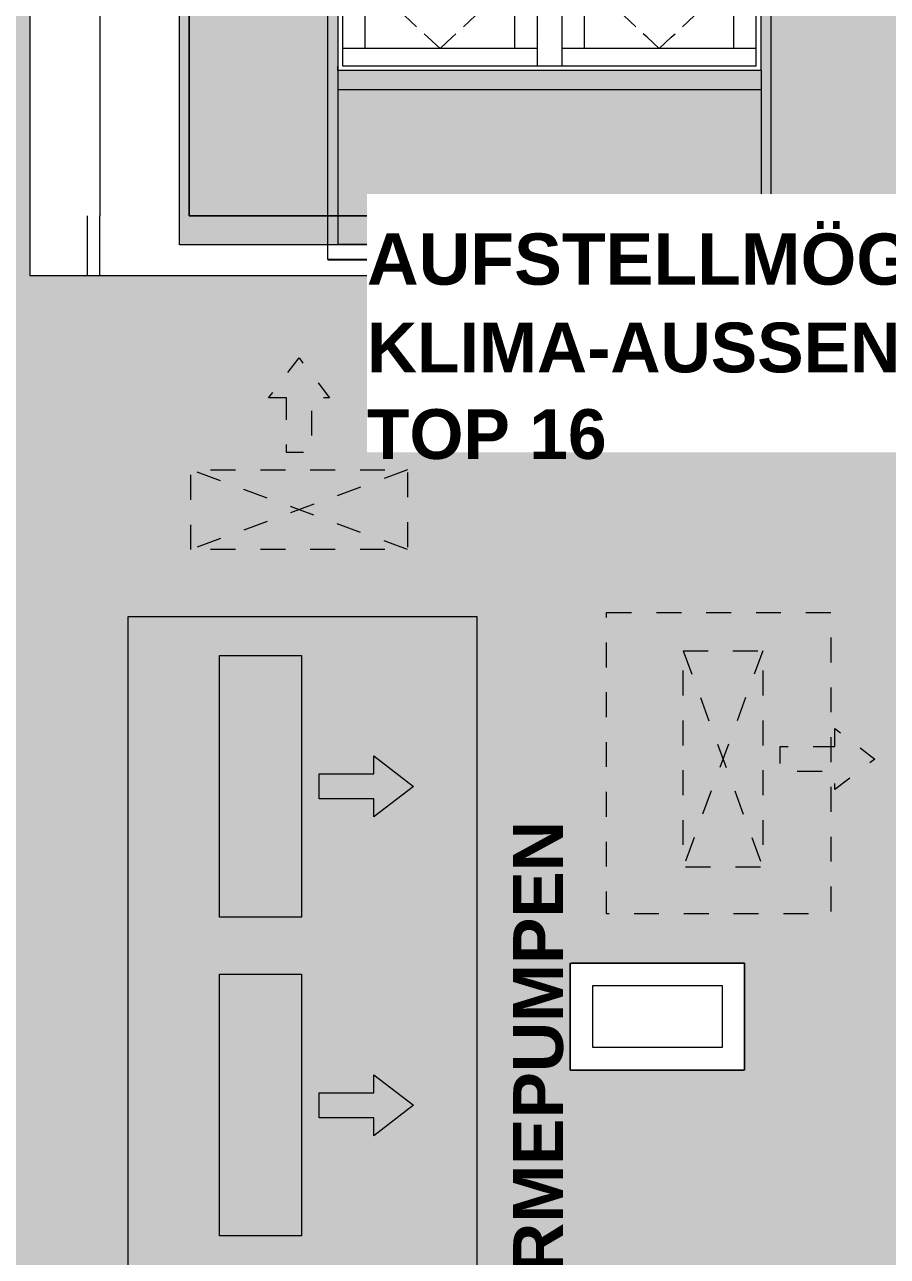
# Model space of a CAD drawing. Header units: metres. Extents: x -208 to 1512, y -277 to 123.
# Drawn here: x 1486.552 to 1490.016, y -244.986 to -240.038 of the extents above; entities that cross this region are included whole.
import ezdxf

# ---------------------------------------------------------------- set-up
doc = ezdxf.new("R2010")
doc.units = ezdxf.units.M
doc.header["$MEASUREMENT"] = 0
doc.linetypes.add('Untersicht', pattern=[0.2, 0.1, -0.1])
doc.linetypes.add('Wipeout_Contour', pattern=[1, 0, -1])
for name, color, linetype in [('110 Wand Aussen', 7, 'Continuous'), ('112 Wand Aussen - Schachtwände', 7, 'Continuous'), ('140 Brüstung', 7, 'Continuous'), ('325 Dachfenster', 7, 'Continuous'), ('330 Dachaufbau', 7, 'Continuous'), ('905 VP Beschriftung Übersicht.Übersicht', 7, 'Continuous')]:
    doc.layers.add(name, color=color, linetype=linetype)
doc.styles.add('ERSTELLTER_STIL_26', font='arial.ttf')

# ---------------------------------------------------------------- blocks, each defined once
blk = doc.blocks.new('Wand_4_3', base_point=(1487.1732, -240.9228))
at = {"layer": '110 Wand Aussen', "color": 7, "linetype": 'Untersicht', "lineweight": 13, "flags": 128}
for points in [[(1487.0432, -238.1377), (1486.8632, -238.1377)], [(1486.8632, -238.1377), (1486.8632, -240.9228)], [(1487.0482, -238.1377), (1487.0432, -238.1377)], [(1487.1682, -238.1377), (1487.0482, -238.1377)], [(1487.1732, -238.1377), (1487.1682, -238.1377)], [(1487.1732, -240.9228), (1487.1732, -238.1377)], [(1487.0432, -240.9228), (1486.8632, -240.9228)], [(1487.0482, -240.9228), (1487.0432, -240.9228)], [(1487.1682, -240.9228), (1487.0482, -240.9228)], [(1487.1732, -240.9228), (1487.1682, -240.9228)]]:
    blk.add_lwpolyline(points, dxfattribs=at)
blk = doc.blocks.new('Wand_19_3', base_point=(1488.8332, -244.1478))
at = {"color": 254, "linetype": 'Wipeout_Contour', "lineweight": 0, "ltscale": 4525.161688}
blk.add_wipeout([(1488.7482, -243.8078), (1488.7432, -243.8078), (1488.7482, -243.8128)], dxfattribs=at).dxf.layer = '112 Wand Aussen - Schachtwände'
at = {"color": 254, "linetype": 'Wipeout_Contour', "lineweight": 0, "ltscale": 4525.530454}
blk.add_wipeout([(1488.7482, -244.2328), (1488.7432, -244.2378), (1488.7482, -244.2378)], dxfattribs=at).dxf.layer = '112 Wand Aussen - Schachtwände'
at = {"color": 254, "linetype": 'Wipeout_Contour', "lineweight": 0, "ltscale": 4525.253645}
blk.add_wipeout([(1488.7882, -243.8128), (1488.7482, -243.8128), (1488.7882, -243.8528)], dxfattribs=at).dxf.layer = '112 Wand Aussen - Schachtwände'
at = {"color": 254, "linetype": 'Wipeout_Contour', "lineweight": 0, "ltscale": 4525.606228}
blk.add_wipeout([(1488.7882, -244.1928), (1488.7482, -244.2328), (1488.7882, -244.2328)], dxfattribs=at).dxf.layer = '112 Wand Aussen - Schachtwände'
at = {"color": 254, "linetype": 'Wipeout_Contour', "lineweight": 0, "ltscale": 4526.306031}
blk.add_wipeout([(1488.7482, -243.8128), (1488.7432, -243.8078), (1488.7432, -243.8128)], dxfattribs=at).dxf.layer = '112 Wand Aussen - Schachtwände'
at = {"color": 254, "linetype": 'Wipeout_Contour', "lineweight": 0, "ltscale": 4525.316722}
blk.add_wipeout([(1488.7932, -243.8528), (1488.7882, -243.8528), (1488.7932, -243.8578)], dxfattribs=at).dxf.layer = '112 Wand Aussen - Schachtwände'
at = {"color": 254, "linetype": 'Wipeout_Contour', "lineweight": 0, "ltscale": 4525.641801}
blk.add_wipeout([(1488.7882, -244.1928), (1488.7932, -244.1928), (1488.7932, -244.1878)], dxfattribs=at).dxf.layer = '112 Wand Aussen - Schachtwände'
at = {"color": 254, "linetype": 'Wipeout_Contour', "lineweight": 0, "ltscale": 6034.449312}
blk.add_wipeout([(1488.7482, -244.2328), (1488.7482, -243.8128), (1488.7432, -243.8128), (1488.7432, -244.2328)], dxfattribs=at).dxf.layer = '112 Wand Aussen - Schachtwände'
at = {"color": 254, "linetype": 'Wipeout_Contour', "lineweight": 0, "ltscale": 4525.40868}
blk.add_wipeout([(1488.8332, -243.8578), (1488.7932, -243.8578), (1488.8332, -243.8978)], dxfattribs=at).dxf.layer = '112 Wand Aussen - Schachtwände'
at = {"color": 254, "linetype": 'Wipeout_Contour', "lineweight": 0, "ltscale": 4525.717577}
blk.add_wipeout([(1488.8332, -244.1478), (1488.7932, -244.1878), (1488.8332, -244.1878)], dxfattribs=at).dxf.layer = '112 Wand Aussen - Schachtwände'
at = {"color": 254, "linetype": 'Wipeout_Contour', "lineweight": 0, "ltscale": 4526.369116}
blk.add_wipeout([(1488.7482, -243.8528), (1488.7882, -243.8528), (1488.7482, -243.8128)], dxfattribs=at).dxf.layer = '112 Wand Aussen - Schachtwände'
at = {"color": 254, "linetype": 'Wipeout_Contour', "lineweight": 0, "ltscale": 4526.349629}
blk.add_wipeout([(1488.7432, -244.2328), (1488.7432, -244.2378), (1488.7482, -244.2328)], dxfattribs=at).dxf.layer = '112 Wand Aussen - Schachtwände'
at = {"layer": '112 Wand Aussen - Schachtwände', "color": 7, "linetype": 'Continuous', "lineweight": 18, "flags": 128}
blk.add_lwpolyline([(1488.7432, -243.8078), (1488.7482, -243.8078)], dxfattribs=at)
at = {"color": 254, "linetype": 'Wipeout_Contour', "lineweight": 0, "ltscale": 6034.538102}
blk.add_wipeout([(1488.7482, -244.1928), (1488.7882, -244.1928), (1488.7882, -243.8528), (1488.7482, -243.8528)], dxfattribs=at).dxf.layer = '112 Wand Aussen - Schachtwände'
at = {"color": 254, "linetype": 'Wipeout_Contour', "lineweight": 0, "ltscale": 4526.461086}
blk.add_wipeout([(1488.7932, -243.8578), (1488.7882, -243.8528), (1488.7882, -243.8578)], dxfattribs=at).dxf.layer = '112 Wand Aussen - Schachtwände'
at = {"color": 254, "linetype": 'Wipeout_Contour', "lineweight": 0, "ltscale": 4526.385219}
blk.add_wipeout([(1488.7482, -244.1928), (1488.7482, -244.2328), (1488.7882, -244.1928)], dxfattribs=at).dxf.layer = '112 Wand Aussen - Schachtwände'
at = {"layer": '112 Wand Aussen - Schachtwände', "color": 7, "linetype": 'Continuous', "lineweight": 18, "flags": 128}
for points in [[(1488.7432, -243.8078), (1488.7432, -244.2378)], [(1488.7432, -244.2378), (1488.7482, -244.2378)]]:
    blk.add_lwpolyline(points, dxfattribs=at)
at = {"color": 254, "linetype": 'Wipeout_Contour', "lineweight": 0, "ltscale": 6034.62691}
blk.add_wipeout([(1488.7932, -244.1878), (1488.7932, -243.8578), (1488.7882, -243.8578), (1488.7882, -244.1878)], dxfattribs=at).dxf.layer = '112 Wand Aussen - Schachtwände'
at = {"color": 254, "linetype": 'Wipeout_Contour', "lineweight": 0, "ltscale": 4526.524172}
blk.add_wipeout([(1488.8332, -243.8978), (1488.7932, -243.8578), (1488.7932, -243.8978)], dxfattribs=at).dxf.layer = '112 Wand Aussen - Schachtwände'
at = {"color": 254, "linetype": 'Wipeout_Contour', "lineweight": 0, "ltscale": 4526.461016}
blk.add_wipeout([(1488.7882, -244.1878), (1488.7882, -244.1928), (1488.7932, -244.1878)], dxfattribs=at).dxf.layer = '112 Wand Aussen - Schachtwände'
at = {"color": 254, "linetype": 'Wipeout_Contour', "lineweight": 0, "ltscale": 6034.715705}
blk.add_wipeout([(1488.8332, -244.1478), (1488.8332, -243.8978), (1488.7932, -243.8978), (1488.7932, -244.1478)], dxfattribs=at).dxf.layer = '112 Wand Aussen - Schachtwände'
at = {"color": 254, "linetype": 'Wipeout_Contour', "lineweight": 0, "ltscale": 4526.496608}
blk.add_wipeout([(1488.7932, -244.1478), (1488.7932, -244.1878), (1488.8332, -244.1478)], dxfattribs=at).dxf.layer = '112 Wand Aussen - Schachtwände'
at = {"layer": '112 Wand Aussen - Schachtwände', "color": 7, "linetype": 'Continuous', "lineweight": 18, "flags": 128}
blk.add_lwpolyline([(1488.8332, -244.1478), (1488.8332, -243.8978)], dxfattribs=at)
blk = doc.blocks.new('Wand_20_3', base_point=(1488.8332, -243.8978))
at = {"color": 254, "linetype": 'Wipeout_Contour', "lineweight": 0, "ltscale": 4527.381619}
blk.add_wipeout([(1489.4382, -243.8128), (1489.4432, -243.8128), (1489.4432, -243.8078)], dxfattribs=at).dxf.layer = '112 Wand Aussen - Schachtwände'
at = {"color": 254, "linetype": 'Wipeout_Contour', "lineweight": 0, "ltscale": 4527.346016}
blk.add_wipeout([(1489.3982, -243.8528), (1489.4382, -243.8528), (1489.4382, -243.8128)], dxfattribs=at).dxf.layer = '112 Wand Aussen - Schachtwände'
at = {"color": 254, "linetype": 'Wipeout_Contour', "lineweight": 0, "ltscale": 4528.2012}
blk.add_wipeout([(1489.4382, -243.8128), (1489.4432, -243.8078), (1489.4382, -243.8078)], dxfattribs=at).dxf.layer = '112 Wand Aussen - Schachtwände'
at = {"color": 254, "linetype": 'Wipeout_Contour', "lineweight": 0, "ltscale": 4527.270222}
blk.add_wipeout([(1489.3932, -243.8578), (1489.3982, -243.8578), (1489.3982, -243.8528)], dxfattribs=at).dxf.layer = '112 Wand Aussen - Schachtwände'
at = {"color": 254, "linetype": 'Wipeout_Contour', "lineweight": 0, "ltscale": 6035.683586}
blk.add_wipeout([(1488.7482, -243.8128), (1489.4382, -243.8128), (1489.4382, -243.8078), (1488.7482, -243.8078)], dxfattribs=at).dxf.layer = '112 Wand Aussen - Schachtwände'
at = {"color": 254, "linetype": 'Wipeout_Contour', "lineweight": 0, "ltscale": 4527.234623}
blk.add_wipeout([(1489.3532, -243.8978), (1489.3932, -243.8978), (1489.3932, -243.8578)], dxfattribs=at).dxf.layer = '112 Wand Aussen - Schachtwände'
at = {"color": 254, "linetype": 'Wipeout_Contour', "lineweight": 0, "ltscale": 4528.125382}
blk.add_wipeout([(1489.3982, -243.8528), (1489.4382, -243.8128), (1489.3982, -243.8128)], dxfattribs=at).dxf.layer = '112 Wand Aussen - Schachtwände'
at = {"layer": '112 Wand Aussen - Schachtwände', "color": 7, "linetype": 'Continuous', "lineweight": 18, "flags": 128}
blk.add_lwpolyline([(1489.4432, -243.8078), (1489.4432, -243.8128)], dxfattribs=at)
at = {"color": 254, "linetype": 'Wipeout_Contour', "lineweight": 0, "ltscale": 6035.698124}
blk.add_wipeout([(1488.7882, -243.8528), (1489.3982, -243.8528), (1489.3982, -243.8128), (1488.7882, -243.8128)], dxfattribs=at).dxf.layer = '112 Wand Aussen - Schachtwände'
at = {"layer": '112 Wand Aussen - Schachtwände', "color": 7, "linetype": 'Continuous', "lineweight": 18, "flags": 128}
blk.add_lwpolyline([(1489.4432, -243.8078), (1488.7482, -243.8078)], dxfattribs=at)
at = {"color": 254, "linetype": 'Wipeout_Contour', "lineweight": 0, "ltscale": 4528.089764}
blk.add_wipeout([(1489.3932, -243.8528), (1489.3932, -243.8578), (1489.3982, -243.8528)], dxfattribs=at).dxf.layer = '112 Wand Aussen - Schachtwände'
at = {"color": 254, "linetype": 'Wipeout_Contour', "lineweight": 0, "ltscale": 6035.712663}
blk.add_wipeout([(1488.7932, -243.8528), (1488.7932, -243.8578), (1489.3932, -243.8578), (1489.3932, -243.8528)], dxfattribs=at).dxf.layer = '112 Wand Aussen - Schachtwände'
at = {"color": 254, "linetype": 'Wipeout_Contour', "lineweight": 0, "ltscale": 4528.013949}
blk.add_wipeout([(1489.3532, -243.8978), (1489.3932, -243.8578), (1489.3532, -243.8578)], dxfattribs=at).dxf.layer = '112 Wand Aussen - Schachtwände'
at = {"color": 254, "linetype": 'Wipeout_Contour', "lineweight": 0, "ltscale": 6035.727203}
blk.add_wipeout([(1488.8332, -243.8978), (1489.3532, -243.8978), (1489.3532, -243.8578), (1488.8332, -243.8578)], dxfattribs=at).dxf.layer = '112 Wand Aussen - Schachtwände'
at = {"layer": '112 Wand Aussen - Schachtwände', "color": 7, "linetype": 'Continuous', "lineweight": 18, "flags": 128}
blk.add_lwpolyline([(1488.8332, -243.8978), (1489.3532, -243.8978)], dxfattribs=at)
blk = doc.blocks.new('Wand_21_3', base_point=(1489.3532, -244.1478))
at = {"color": 254, "linetype": 'Wipeout_Contour', "lineweight": 0, "ltscale": 4528.56986}
blk.add_wipeout([(1489.4382, -244.2328), (1489.4382, -244.2378), (1489.4432, -244.2378)], dxfattribs=at).dxf.layer = '112 Wand Aussen - Schachtwände'
at = {"color": 254, "linetype": 'Wipeout_Contour', "lineweight": 0, "ltscale": 4528.477883}
blk.add_wipeout([(1489.3982, -244.2328), (1489.4382, -244.2328), (1489.3982, -244.1928)], dxfattribs=at).dxf.layer = '112 Wand Aussen - Schachtwände'
at = {"color": 254, "linetype": 'Wipeout_Contour', "lineweight": 0, "ltscale": 4528.414785}
blk.add_wipeout([(1489.3932, -244.1878), (1489.3932, -244.1928), (1489.3982, -244.1928)], dxfattribs=at).dxf.layer = '112 Wand Aussen - Schachtwände'
at = {"color": 254, "linetype": 'Wipeout_Contour', "lineweight": 0, "ltscale": 4527.425347}
blk.add_wipeout([(1489.4382, -244.2328), (1489.4432, -244.2378), (1489.4432, -244.2328)], dxfattribs=at).dxf.layer = '112 Wand Aussen - Schachtwände'
at = {"color": 254, "linetype": 'Wipeout_Contour', "lineweight": 0, "ltscale": 6037.192719}
blk.add_wipeout([(1489.4382, -243.8128), (1489.4382, -244.2328), (1489.4432, -244.2328), (1489.4432, -243.8128)], dxfattribs=at).dxf.layer = '112 Wand Aussen - Schachtwände'
at = {"color": 254, "linetype": 'Wipeout_Contour', "lineweight": 0, "ltscale": 4528.322809}
blk.add_wipeout([(1489.3532, -244.1878), (1489.3932, -244.1878), (1489.3532, -244.1478)], dxfattribs=at).dxf.layer = '112 Wand Aussen - Schachtwände'
at = {"color": 254, "linetype": 'Wipeout_Contour', "lineweight": 0, "ltscale": 4527.362256}
blk.add_wipeout([(1489.3982, -244.1928), (1489.4382, -244.2328), (1489.4382, -244.1928)], dxfattribs=at).dxf.layer = '112 Wand Aussen - Schachtwände'
at = {"layer": '112 Wand Aussen - Schachtwände', "color": 7, "linetype": 'Continuous', "lineweight": 18, "flags": 128}
blk.add_lwpolyline([(1489.4432, -244.2378), (1489.4382, -244.2378)], dxfattribs=at)
at = {"color": 254, "linetype": 'Wipeout_Contour', "lineweight": 0, "ltscale": 6037.103879}
blk.add_wipeout([(1489.3982, -243.8528), (1489.3982, -244.1928), (1489.4382, -244.1928), (1489.4382, -243.8528)], dxfattribs=at).dxf.layer = '112 Wand Aussen - Schachtwände'
at = {"layer": '112 Wand Aussen - Schachtwände', "color": 7, "linetype": 'Continuous', "lineweight": 18, "flags": 128}
blk.add_lwpolyline([(1489.4432, -244.2378), (1489.4432, -243.8128)], dxfattribs=at)
at = {"color": 254, "linetype": 'Wipeout_Contour', "lineweight": 0, "ltscale": 4527.270293}
blk.add_wipeout([(1489.3932, -244.1878), (1489.3982, -244.1928), (1489.3982, -244.1878)], dxfattribs=at).dxf.layer = '112 Wand Aussen - Schachtwände'
at = {"color": 254, "linetype": 'Wipeout_Contour', "lineweight": 0, "ltscale": 6037.015056}
blk.add_wipeout([(1489.3932, -243.8578), (1489.3932, -244.1878), (1489.3982, -244.1878), (1489.3982, -243.8578)], dxfattribs=at).dxf.layer = '112 Wand Aussen - Schachtwände'
at = {"color": 254, "linetype": 'Wipeout_Contour', "lineweight": 0, "ltscale": 4527.207203}
blk.add_wipeout([(1489.3532, -244.1478), (1489.3932, -244.1878), (1489.3932, -244.1478)], dxfattribs=at).dxf.layer = '112 Wand Aussen - Schachtwände'
at = {"color": 254, "linetype": 'Wipeout_Contour', "lineweight": 0, "ltscale": 6036.92622}
blk.add_wipeout([(1489.3532, -243.8978), (1489.3532, -244.1478), (1489.3932, -244.1478), (1489.3932, -243.8978)], dxfattribs=at).dxf.layer = '112 Wand Aussen - Schachtwände'
at = {"layer": '112 Wand Aussen - Schachtwände', "color": 7, "linetype": 'Continuous', "lineweight": 18, "flags": 128}
blk.add_lwpolyline([(1489.3532, -243.8978), (1489.3532, -244.1478)], dxfattribs=at)
blk = doc.blocks.new('Wand_22_3', base_point=(1488.8332, -244.1478))
at = {"color": 254, "linetype": 'Wipeout_Contour', "lineweight": 0, "ltscale": 6035.958504}
blk.add_wipeout([(1489.4382, -244.2328), (1488.7482, -244.2328), (1488.7482, -244.2378), (1489.4382, -244.2378)], dxfattribs=at).dxf.layer = '112 Wand Aussen - Schachtwände'
at = {"color": 254, "linetype": 'Wipeout_Contour', "lineweight": 0, "ltscale": 6035.943933}
blk.add_wipeout([(1489.3982, -244.1928), (1488.7882, -244.1928), (1488.7882, -244.2328), (1489.3982, -244.2328)], dxfattribs=at).dxf.layer = '112 Wand Aussen - Schachtwände'
at = {"layer": '112 Wand Aussen - Schachtwände', "color": 7, "linetype": 'Continuous', "lineweight": 18, "flags": 128}
blk.add_lwpolyline([(1488.7482, -244.2378), (1489.4382, -244.2378)], dxfattribs=at)
at = {"color": 254, "linetype": 'Wipeout_Contour', "lineweight": 0, "ltscale": 6035.929363}
blk.add_wipeout([(1489.3932, -244.1878), (1488.7932, -244.1878), (1488.7932, -244.1928), (1489.3932, -244.1928)], dxfattribs=at).dxf.layer = '112 Wand Aussen - Schachtwände'
at = {"color": 254, "linetype": 'Wipeout_Contour', "lineweight": 0, "ltscale": 6035.914794}
blk.add_wipeout([(1489.3532, -244.1478), (1488.8332, -244.1478), (1488.8332, -244.1878), (1489.3532, -244.1878)], dxfattribs=at).dxf.layer = '112 Wand Aussen - Schachtwände'
at = {"layer": '112 Wand Aussen - Schachtwände', "color": 7, "linetype": 'Continuous', "lineweight": 18, "flags": 128}
blk.add_lwpolyline([(1489.3532, -244.1478), (1488.8332, -244.1478)], dxfattribs=at)
blk = doc.blocks.new('Wand_42_3', base_point=(1486.9732, -238.0528))
at = {"color": 254, "linetype": 'Wipeout_Contour', "lineweight": 0, "ltscale": 4517.878934}
blk.add_wipeout([(1486.8534, -238.2031), (1486.8876, -238.1726), (1486.8534, -238.1726)], dxfattribs=at).dxf.layer = '140 Brüstung'
at = {"color": 254, "linetype": 'Wipeout_Contour', "lineweight": 0, "ltscale": 6024.887206}
blk.add_wipeout([(1486.8534, -240.8063), (1486.8032, -240.8063), (1486.8032, -241.0462), (1486.8534, -241.0462)], dxfattribs=at).dxf.layer = '140 Brüstung'
at = {"layer": '140 Brüstung', "color": 7, "linetype": 'Continuous', "lineweight": 18}
blk.add_line((1486.8032, -241.0462), (1486.8534, -241.0462), dxfattribs=at)
at = {"color": 254, "linetype": 'Wipeout_Contour', "lineweight": 0, "ltscale": 6024.424946}
blk.add_wipeout([(1486.8534, -238.1726), (1486.8876, -238.1726), (1487.2129, -237.8827), (1486.8534, -237.8827)], dxfattribs=at).dxf.layer = '140 Brüstung'
at = {"color": 254, "linetype": 'Wipeout_Contour', "lineweight": 0, "ltscale": 6025.619403}
blk.add_wipeout([(1486.8534, -240.8063), (1487.213, -240.8063), (1487.213, -240.806), (1486.8534, -240.806)], dxfattribs=at).dxf.layer = '140 Brüstung'
at = {"color": 254, "linetype": 'Wipeout_Contour', "lineweight": 0, "ltscale": 6024.810338}
blk.add_wipeout([(1486.8534, -240.806), (1486.8032, -240.806), (1486.8032, -240.8063), (1486.8534, -240.8063)], dxfattribs=at).dxf.layer = '140 Brüstung'
at = {"color": 254, "linetype": 'Wipeout_Contour', "lineweight": 0, "ltscale": 6023.607533}
blk.add_wipeout([(1486.5732, -238.4528), (1486.5732, -240.806), (1486.8534, -240.806), (1486.8534, -238.4528)], dxfattribs=at).dxf.layer = '140 Brüstung'
at = {"layer": '140 Brüstung', "color": 7, "linetype": 'Continuous', "lineweight": 18, "flags": 128}
blk.add_lwpolyline([(1486.5732, -238.4528), (1486.5732, -240.806)], dxfattribs=at)
at = {"color": 254, "linetype": 'Wipeout_Contour', "lineweight": 0, "ltscale": 7530.951886}
blk.add_wipeout([(1486.8876, -238.1726), (1486.8534, -238.2031), (1486.8534, -240.806), (1487.213, -240.806), (1487.213, -238.1726)], dxfattribs=at).dxf.layer = '140 Brüstung'
at = {"layer": '140 Brüstung', "color": 7, "linetype": 'Continuous', "lineweight": 18}
for p, q in [((1486.8534, -238.1726), (1486.8534, -238.2031)), ((1486.8534, -238.2031), (1486.8534, -240.806)), ((1486.8534, -240.8063), (1486.8534, -240.806)), ((1486.8534, -241.0462), (1486.8534, -240.8063))]:
    blk.add_line(p, q, dxfattribs=at)
at = {"color": 254, "linetype": 'Wipeout_Contour', "lineweight": 0, "ltscale": 6023.254154}
blk.add_wipeout([(1487.2129, -237.8827), (1486.8876, -238.1726), (1487.213, -238.1726), (1487.213, -237.8827)], dxfattribs=at).dxf.layer = '140 Brüstung'
at = {"color": 254, "linetype": 'Wipeout_Contour', "lineweight": 0, "ltscale": 6025.400883}
blk.add_wipeout([(1487.213, -237.8827), (1487.213, -240.806), (1487.2132, -240.806), (1487.2132, -237.8827)], dxfattribs=at).dxf.layer = '140 Brüstung'
at = {"layer": '140 Brüstung', "color": 7, "linetype": 'Continuous', "lineweight": 18}
for p, q in [((1487.213, -237.8827), (1487.2129, -237.8827)), ((1487.213, -237.8827), (1487.213, -240.806)), ((1487.213, -240.8063), (1487.213, -240.806))]:
    blk.add_line(p, q, dxfattribs=at)
at = {"layer": '140 Brüstung', "color": 7, "linetype": 'Continuous', "lineweight": 18, "flags": 128}
blk.add_lwpolyline([(1487.2132, -240.806), (1487.2132, -237.8827)], dxfattribs=at)
blk = doc.blocks.new('Wand_56_3', base_point=(1486.8032, -240.9262))
at = {"layer": '140 Brüstung', "color": 7, "linetype": 'Continuous', "lineweight": 18, "flags": 128}
for points in [[(1486.8032, -240.806), (1486.8032, -240.8063)], [(1486.8032, -240.8063), (1486.8032, -241.0462)]]:
    blk.add_lwpolyline(points, dxfattribs=at)
at = {"color": 254, "linetype": 'Wipeout_Contour', "lineweight": 0, "ltscale": 6038.302695}
blk.add_wipeout([(1487.213, -241.0462), (1493.2377, -241.0462), (1493.2385, -240.8063), (1487.213, -240.8063)], dxfattribs=at).dxf.layer = '140 Brüstung'
at = {"color": 254, "linetype": 'Wipeout_Contour', "lineweight": 0, "ltscale": 6025.696261}
blk.add_wipeout([(1486.8534, -241.0462), (1487.213, -241.0462), (1487.213, -240.8063), (1486.8534, -240.8063)], dxfattribs=at).dxf.layer = '140 Brüstung'
at = {"layer": '140 Brüstung', "color": 7, "linetype": 'Continuous', "lineweight": 18}
blk.add_line((1486.8534, -241.0462), (1486.8534, -240.8063), dxfattribs=at)
at = {"layer": '140 Brüstung', "color": 7, "linetype": 'Continuous', "lineweight": 18, "flags": 128}
blk.add_lwpolyline([(1486.8032, -241.0462), (1493.2377, -241.0462)], dxfattribs=at)
at = {"color": 254, "linetype": 'Wipeout_Contour', "lineweight": 0, "ltscale": 7551.156815}
blk.add_wipeout([(1487.2132, -240.8063), (1493.5284, -240.8063), (1493.5285, -240.8062), (1493.5285, -240.806), (1487.2132, -240.806)], dxfattribs=at).dxf.layer = '140 Brüstung'
at = {"color": 254, "linetype": 'Wipeout_Contour', "lineweight": 0, "ltscale": 6026.329649}
blk.add_wipeout([(1487.213, -240.8063), (1487.2132, -240.8063), (1487.2132, -240.806), (1487.213, -240.806)], dxfattribs=at).dxf.layer = '140 Brüstung'
at = {"layer": '140 Brüstung', "color": 7, "linetype": 'Continuous', "lineweight": 18}
for p, q in [((1487.213, -240.8063), (1487.213, -240.806)), ((1487.213, -240.8063), (1487.2132, -240.8063)), ((1487.2132, -240.8063), (1493.5284, -240.8063))]:
    blk.add_line(p, q, dxfattribs=at)
at = {"layer": '140 Brüstung', "color": 7, "linetype": 'Continuous', "lineweight": 18, "flags": 128}
blk.add_lwpolyline([(1493.5287, -240.806), (1487.2132, -240.806)], dxfattribs=at)
blk = doc.blocks.new('Dachfläche_100_3', base_point=(1487.1732, -241.0228))
at = {"layer": '330 Dachaufbau', "linetype": 'Continuous', "lineweight": 0, "true_color": 0x000000}
h = blk.add_hatch(color=18, dxfattribs=at)
h.paths.add_polyline_path([(1493.3582, -240.9228), (1493.3581, -240.9662), (1493.3579, -241.0228), (1493.4886, -241.0228), (1493.5042, -236.3528), (1492.4732, -236.3528), (1492.4732, -237.1943), (1490.7232, -237.1943), (1490.7232, -236.3528), (1489.7132, -236.3528), (1489.7132, -236.8228), (1490.0232, -236.8228), (1490.0232, -237.1581), (1487.1732, -237.1581), (1487.1732, -240.9228)])
h.paths.add_polyline_path([(1492.4482, -240.2216), (1490.7482, -240.2216), (1490.7482, -238.6203), (1492.4482, -238.6203)], flags=0)
h.paths.add_polyline_path([(1489.51, -238.6203), (1489.51, -240.2216), (1487.81, -240.2216), (1487.81, -238.6203)], flags=0)
at = {"layer": '330 Dachaufbau', "color": 7, "linetype": 'Continuous', "lineweight": 18, "flags": 128}
for points in [[(1487.1732, -240.9228), (1487.1732, -237.1581)], [(1487.81, -238.6203), (1487.81, -240.2216)], [(1489.51, -240.2216), (1489.51, -238.6203)], [(1487.81, -240.2216), (1489.51, -240.2216)], [(1493.3582, -240.9228), (1487.1732, -240.9228)]]:
    blk.add_lwpolyline(points, dxfattribs=at)
blk = doc.blocks.new('VELUX SlopeRoofBundle[66]_3', base_point=(1474.5182, -236.4228))
at = {"color": 254, "linetype": 'Wipeout_Contour', "lineweight": 0, "ltscale": 6027.626561}
blk.add_wipeout([(1487.81, -238.6446), (1487.81, -239.513), (1487.83, -239.513), (1487.83, -238.6446)], dxfattribs=at).dxf.layer = '325 Dachfenster'
at = {"color": 254, "linetype": 'Wipeout_Contour', "lineweight": 0, "ltscale": 6034.261539}
blk.add_wipeout([(1489.49, -238.6446), (1489.49, -239.513), (1489.51, -239.513), (1489.51, -238.6446)], dxfattribs=at).dxf.layer = '325 Dachfenster'
at = {"color": 254, "linetype": 'Wipeout_Contour', "lineweight": 0, "ltscale": 6029.662413}
blk.add_wipeout([(1488.61, -239.513), (1487.81, -239.513), (1487.81, -240.2045), (1488.61, -240.2045)], dxfattribs=at).dxf.layer = '325 Dachfenster'
at = {"color": 254, "linetype": 'Wipeout_Contour', "lineweight": 0, "ltscale": 6033.216573}
blk.add_wipeout([(1488.71, -240.2045), (1489.51, -240.2045), (1489.51, -239.513), (1488.71, -239.513)], dxfattribs=at).dxf.layer = '325 Dachfenster'
at = {"color": 254, "linetype": 'Wipeout_Contour', "lineweight": 0, "ltscale": 12062.419644}
blk.add_wipeout([(1489.49, -238.6446), (1487.83, -238.6446), (1487.83, -239.513), (1488.61, -239.513), (1488.61, -240.2045), (1488.71, -240.2045), (1488.71, -239.513), (1489.49, -239.513)], dxfattribs=at).dxf.layer = '325 Dachfenster'
at = {"layer": '325 Dachfenster', "linetype": 'Continuous', "lineweight": 0, "flags": 128}
for points in [[(1487.81, -238.6446), (1487.83, -238.6446), (1489.49, -238.6446), (1489.51, -238.6446)], [(1487.81, -238.6446), (1487.81, -239.513), (1487.81, -240.2045)], [(1487.83, -240.2045), (1487.83, -239.513), (1487.83, -238.6446)], [(1487.92, -239.2655), (1487.92, -238.6446)], [(1488.52, -239.2655), (1488.52, -238.6446)], [(1488.61, -238.6446), (1488.61, -239.513), (1488.61, -240.2045)], [(1488.71, -240.2045), (1488.71, -239.513), (1488.71, -238.6446)], [(1488.8, -239.2655), (1488.8, -238.6446)], [(1489.4, -239.2655), (1489.4, -238.6446)], [(1489.49, -240.2045), (1489.49, -239.513), (1489.49, -238.6446)], [(1489.51, -240.2045), (1489.51, -239.513), (1489.51, -238.6446)], [(1488.52, -238.7083), (1487.92, -238.7083)], [(1488.22, -238.7083), (1488.1716, -238.7533), (1488.1563, -238.7675)], [(1488.22, -238.7083), (1488.2685, -238.7533), (1488.2838, -238.7675)], [(1489.4, -238.7083), (1488.8, -238.7083)], [(1489.1, -238.7083), (1489.0516, -238.7533), (1489.0363, -238.7675)], [(1489.1, -238.7083), (1489.1485, -238.7533), (1489.1638, -238.7675)], [(1488.126, -238.7956), (1488.0775, -238.8406)], [(1488.3141, -238.7956), (1488.3625, -238.8406)], [(1489.006, -238.7956), (1488.9575, -238.8406)], [(1489.1941, -238.7956), (1489.2425, -238.8406)], [(1488.0472, -238.8687), (1487.9988, -238.9138)], [(1488.3928, -238.8687), (1488.4413, -238.9138)], [(1488.9272, -238.8687), (1488.8788, -238.9138)], [(1489.2728, -238.8687), (1489.3213, -238.9138)], [(1487.9685, -238.9419), (1487.92, -238.9869)], [(1487.9685, -239.0319), (1487.92, -238.9869)], [(1488.4716, -238.9419), (1488.52, -238.9869)], [(1488.4716, -239.0319), (1488.52, -238.9869)], [(1488.8485, -238.9419), (1488.8, -238.9869)], [(1488.8485, -239.0319), (1488.8, -238.9869)], [(1489.3516, -238.9419), (1489.4, -238.9869)], [(1489.3516, -239.0319), (1489.4, -238.9869)], [(1488.0472, -239.105), (1487.9988, -239.06)], [(1488.3928, -239.105), (1488.4413, -239.06)], [(1488.9272, -239.105), (1488.8788, -239.06)], [(1489.2728, -239.105), (1489.3213, -239.06)], [(1488.126, -239.1782), (1488.0775, -239.1332)], [(1488.3141, -239.1782), (1488.3625, -239.1332)], [(1489.006, -239.1782), (1488.9575, -239.1332)], [(1489.1941, -239.1782), (1489.2425, -239.1332)], [(1488.22, -239.2655), (1488.1716, -239.2205), (1488.1563, -239.2063)], [(1488.22, -239.2655), (1488.2685, -239.2205), (1488.2838, -239.2063)], [(1489.1, -239.2655), (1489.0516, -239.2205), (1489.0363, -239.2063)], [(1489.1, -239.2655), (1489.1485, -239.2205), (1489.1638, -239.2063)], [(1488.61, -239.2655), (1487.83, -239.2655)], [(1489.49, -239.2655), (1488.71, -239.2655)], [(1488.61, -239.3362), (1487.83, -239.3362)], [(1489.49, -239.3362), (1488.71, -239.3362)], [(1487.81, -239.513), (1488.61, -239.513)], [(1487.92, -240.1338), (1487.92, -239.513)], [(1488.52, -240.1338), (1488.52, -239.513)], [(1488.71, -239.513), (1489.51, -239.513)], [(1488.8, -240.1338), (1488.8, -239.513)], [(1489.4, -240.1338), (1489.4, -239.513)], [(1488.52, -239.5766), (1487.92, -239.5766)], [(1488.22, -239.5766), (1488.1716, -239.6216), (1488.1563, -239.6358)], [(1488.22, -239.5766), (1488.2685, -239.6216), (1488.2838, -239.6358)], [(1489.4, -239.5766), (1488.8, -239.5766)], [(1489.1, -239.5766), (1489.0516, -239.6216), (1489.0363, -239.6358)], [(1489.1, -239.5766), (1489.1485, -239.6216), (1489.1638, -239.6358)], [(1488.126, -239.6639), (1488.0775, -239.7089)], [(1488.3141, -239.6639), (1488.3625, -239.7089)], [(1489.006, -239.6639), (1488.9575, -239.7089)], [(1489.1941, -239.6639), (1489.2425, -239.7089)], [(1488.0472, -239.7371), (1487.9988, -239.7821)], [(1488.3928, -239.7371), (1488.4413, -239.7821)], [(1488.9272, -239.7371), (1488.8788, -239.7821)], [(1489.2728, -239.7371), (1489.3213, -239.7821)], [(1487.9685, -239.8102), (1487.92, -239.8552)], [(1488.4716, -239.8102), (1488.52, -239.8552)], [(1488.8485, -239.8102), (1488.8, -239.8552)], [(1489.3516, -239.8102), (1489.4, -239.8552)], [(1487.9685, -239.9002), (1487.92, -239.8552)], [(1488.4716, -239.9002), (1488.52, -239.8552)], [(1488.8485, -239.9002), (1488.8, -239.8552)], [(1489.3516, -239.9002), (1489.4, -239.8552)], [(1488.0472, -239.9734), (1487.9988, -239.9284)], [(1488.3928, -239.9734), (1488.4413, -239.9284)], [(1488.9272, -239.9734), (1488.8788, -239.9284)], [(1489.2728, -239.9734), (1489.3213, -239.9284)], [(1488.126, -240.0465), (1488.0775, -240.0015)], [(1488.3141, -240.0465), (1488.3625, -240.0015)], [(1489.006, -240.0465), (1488.9575, -240.0015)], [(1489.1941, -240.0465), (1489.2425, -240.0015)], [(1488.22, -240.1338), (1488.1716, -240.0888), (1488.1563, -240.0746)], [(1488.22, -240.1338), (1488.2685, -240.0888), (1488.2838, -240.0746)], [(1489.1, -240.1338), (1489.0516, -240.0888), (1489.0363, -240.0746)], [(1489.1, -240.1338), (1489.1485, -240.0888), (1489.1638, -240.0746)], [(1488.61, -240.1338), (1487.83, -240.1338)], [(1489.49, -240.1338), (1488.71, -240.1338)], [(1489.49, -240.2045), (1488.71, -240.2045), (1488.61, -240.2045), (1487.83, -240.2045)]]:
    blk.add_lwpolyline(points, dxfattribs=at)
blk = doc.blocks.new('Dachfläche_111_3', base_point=(1489.55, -238.6221))
at = {"layer": '325 Dachfenster', "color": 7, "linetype": 'Continuous', "lineweight": 13, "true_color": 0xf4f4f4, "flags": 128}
for points in [[(1487.77, -238.6221), (1487.81, -238.6221)], [(1487.77, -240.9806), (1487.77, -238.6221)], [(1487.81, -238.6221), (1489.51, -238.6221)], [(1487.81, -238.6446), (1487.81, -238.6221)], [(1489.51, -238.6446), (1489.51, -238.6221)], [(1489.51, -238.6221), (1489.55, -238.6221)], [(1489.55, -240.9806), (1489.55, -238.6221)], [(1487.81, -240.2225), (1487.81, -240.2045)], [(1489.51, -240.2225), (1487.81, -240.2225)], [(1487.81, -240.2225), (1487.81, -240.2993)], [(1489.51, -240.2225), (1489.51, -240.2045)], [(1489.51, -240.2225), (1489.51, -240.2993)], [(1487.81, -240.2993), (1489.51, -240.2993)], [(1487.81, -240.2993), (1487.81, -240.9216)], [(1489.51, -240.2993), (1489.51, -240.9216)], [(1489.51, -240.9216), (1487.81, -240.9216)], [(1487.77, -240.9806), (1489.55, -240.9806)], [(1487.77, -240.9806), (1487.77, -240.9825)], [(1487.77, -240.9825), (1489.55, -240.9825)], [(1489.55, -240.9825), (1489.55, -240.9806)]]:
    blk.add_lwpolyline(points, dxfattribs=at)
at = {"layer": '325 Dachfenster', "linetype": 'Continuous', "lineweight": 0}
blk.add_blockref('VELUX SlopeRoofBundle[66]_3', (1474.5182, -236.4228), dxfattribs=at)

msp = doc.modelspace()

# ---------------------------------------------------------------- hatches: boundary and pattern name
at = {"layer": '905 VP Beschriftung Übersicht.Übersicht', "linetype": 'Continuous', "lineweight": 0}
for points in [[(1487.6036, -241.5374), (1487.5314, -241.5374), (1487.6539, -241.3769), (1487.7763, -241.5374), (1487.7041, -241.5374), (1487.7041, -241.7569), (1487.6036, -241.7569)], [(1487.2189, -242.1469), (1487.2189, -241.8269), (1488.0889, -241.8269), (1488.0889, -242.1469)], [(1488.8891, -242.4003), (1489.7891, -242.4003), (1489.7891, -243.6103), (1488.8891, -243.6103)], [(1486.9678, -242.4152), (1488.3678, -242.4152), (1488.3678, -246.3402), (1486.9678, -246.3402)], [(1487.3344, -242.5718), (1487.6641, -242.5718), (1487.6641, -243.6237), (1487.3344, -243.6237)], [(1489.1963, -242.5533), (1489.5163, -242.5533), (1489.5163, -243.4233), (1489.1963, -243.4233)], [(1489.8059, -242.9381), (1489.8059, -242.8659), (1489.9663, -242.9883), (1489.8059, -243.1108), (1489.8059, -243.0385), (1489.5863, -243.0385), (1489.5863, -242.9381)], [(1487.9536, -243.0482), (1487.9536, -242.976), (1488.1141, -243.0984), (1487.9536, -243.2209), (1487.9536, -243.1486), (1487.7341, -243.1486), (1487.7341, -243.0482)], [(1487.3344, -243.8524), (1487.6641, -243.8524), (1487.6641, -244.9043), (1487.3344, -244.9043)], [(1487.9536, -244.3289), (1487.9536, -244.2566), (1488.1141, -244.3791), (1487.9536, -244.5015), (1487.9536, -244.4293), (1487.7341, -244.4293), (1487.7341, -244.3289)]]:
    msp.add_hatch(color=255, dxfattribs=at).paths.add_polyline_path(points)

# ---------------------------------------------------------------- linework, layer by layer
at = {"layer": '905 VP Beschriftung Übersicht.Übersicht', "color": 5, "linetype": 'Untersicht', "lineweight": 13}
for p, q in [((1488.0889, -241.8269), (1487.2189, -242.1469)), ((1488.0889, -242.1469), (1487.2189, -241.8269)), ((1489.1963, -242.5533), (1489.5163, -243.4233)), ((1489.5163, -242.5533), (1489.1963, -243.4233))]:
    msp.add_line(p, q, dxfattribs=at)
at = {"layer": '905 VP Beschriftung Übersicht.Übersicht', "color": 5, "linetype": 'Untersicht', "lineweight": 13, "flags": 128}
for points in [[(1487.6036, -241.5374), (1487.5314, -241.5374), (1487.6539, -241.3769), (1487.7763, -241.5374), (1487.7041, -241.5374), (1487.7041, -241.7569), (1487.6036, -241.7569)], [(1487.2189, -242.1469), (1487.2189, -241.8269), (1488.0889, -241.8269), (1488.0889, -242.1469)], [(1488.8891, -242.4003), (1489.7891, -242.4003), (1489.7891, -243.6103), (1488.8891, -243.6103)], [(1489.1963, -242.5533), (1489.5163, -242.5533), (1489.5163, -243.4233), (1489.1963, -243.4233)], [(1489.8059, -242.9381), (1489.8059, -242.8659), (1489.9663, -242.9883), (1489.8059, -243.1108), (1489.8059, -243.0385), (1489.5863, -243.0385), (1489.5863, -242.9381)]]:
    msp.add_lwpolyline(points, close=True, dxfattribs=at)
at = {"layer": '905 VP Beschriftung Übersicht.Übersicht', "color": 5, "linetype": 'Continuous', "lineweight": 13, "flags": 128}
for points in [[(1486.9678, -242.4152), (1488.3678, -242.4152), (1488.3678, -246.3402), (1486.9678, -246.3402)], [(1487.3344, -242.5718), (1487.6641, -242.5718), (1487.6641, -243.6237), (1487.3344, -243.6237)], [(1487.9536, -243.0482), (1487.9536, -242.976), (1488.1141, -243.0984), (1487.9536, -243.2209), (1487.9536, -243.1486), (1487.7341, -243.1486), (1487.7341, -243.0482)], [(1487.3344, -243.8524), (1487.6641, -243.8524), (1487.6641, -244.9043), (1487.3344, -244.9043)], [(1487.9536, -244.3289), (1487.9536, -244.2566), (1488.1141, -244.3791), (1487.9536, -244.5015), (1487.9536, -244.4293), (1487.7341, -244.4293), (1487.7341, -244.3289)]]:
    msp.add_lwpolyline(points, close=True, dxfattribs=at)

# ---------------------------------------------------------------- block references
at = {"layer": '110 Wand Aussen', "color": 7, "lineweight": 25}
msp.add_blockref('Wand_4_3', (1487.1732, -240.9228), dxfattribs=at)
at = {"layer": '112 Wand Aussen - Schachtwände', "color": 7, "lineweight": 35}
msp.add_blockref('Wand_19_3', (1488.8332, -244.1478), dxfattribs=at)

# ---------------------------------------------------------------- texts
at = {"layer": '905 VP Beschriftung Übersicht.Übersicht', "color": 5, "linetype": 'Continuous', "lineweight": 13, "insert": (1488.5136, -244.3777), "char_height": 0.2, "attachment_point": 2, "rotation": 90, "style": 'ERSTELLTER_STIL_26'}
msp.add_mtext('\\A1;{\\pqc;\\fHelvetica|b1|i0|c0|p0;\\W1.000000;WÄRMEPUMPEN}', dxfattribs=at)

# ---------------------------------------------------------------- next in the draw order: block references
at = {"layer": '112 Wand Aussen - Schachtwände', "color": 7, "lineweight": 35}
msp.add_blockref('Wand_20_3', (1488.8332, -243.8978), dxfattribs=at)
at = {"layer": '140 Brüstung', "color": 7, "lineweight": 25}
msp.add_blockref('Wand_42_3', (1486.9732, -238.0528), dxfattribs=at)

# ---------------------------------------------------------------- next in the draw order: block references
at = {"layer": '112 Wand Aussen - Schachtwände', "color": 7, "lineweight": 35}
msp.add_blockref('Wand_21_3', (1489.3532, -244.1478), dxfattribs=at)
at = {"layer": '140 Brüstung', "color": 7, "lineweight": 18}
msp.add_blockref('Wand_56_3', (1486.8032, -240.9262), dxfattribs=at)

# ---------------------------------------------------------------- next in the draw order: block references
at = {"layer": '112 Wand Aussen - Schachtwände', "color": 7, "lineweight": 35}
msp.add_blockref('Wand_22_3', (1488.8332, -244.1478), dxfattribs=at)
at = {"layer": '330 Dachaufbau', "color": 7, "linetype": 'Continuous', "lineweight": 18}
msp.add_blockref('Dachfläche_100_3', (1487.1732, -241.0228), dxfattribs=at)

# ---------------------------------------------------------------- next in the draw order: hatches: boundary and pattern name
at = {"layer": '905 VP Beschriftung Übersicht.Übersicht', "linetype": 'Continuous', "lineweight": 0}
h = msp.add_hatch(color=255, dxfattribs=at)
h.paths.add_polyline_path([(1485.4332, -246.7778), (1485.4332, -245.5078), (1486.1946, -245.5078), (1486.1946, -243.8778), (1485.8073, -243.8778), (1485.8073, -240.1037), (1483.079, -240.1037), (1483.079, -240.3778), (1482.9232, -240.3778), (1482.9232, -241.4078), (1483.079, -241.4078), (1483.079, -242.2578), (1482.7732, -242.2578), (1482.7732, -242.6878), (1483.079, -242.6878), (1483.079, -243.8778), (1482.6832, -243.8778), (1482.6832, -243.6878), (1481.7932, -243.6878), (1481.7932, -241.1499), (1481.4432, -241.1499), (1481.4432, -238.4528), (1486.5732, -238.4528), (1486.5732, -241.0462), (1493.2377, -241.0462), (1493.236, -241.5778), (1492.8199, -241.5778), (1492.8199, -242.5578), (1493.2327, -242.5578), (1493.2186, -246.7973), (1486.8181, -246.7973), (1486.8181, -251.1728), (1481.0282, -251.1728), (1481.0282, -246.7778)])
h.paths.add_polyline_path([(1488.7432, -243.8078), (1489.4432, -243.8078), (1489.4432, -244.2378), (1488.7432, -244.2378)], flags=0)

# ---------------------------------------------------------------- next in the draw order: linework, layer by layer
at = {"layer": '905 VP Beschriftung Übersicht.Übersicht', "color": 7, "linetype": 'Continuous', "lineweight": 13, "flags": 128}
msp.add_lwpolyline([(1486.5732, -238.4528), (1486.5732, -241.0462), (1493.2377, -241.0462), (1493.236, -241.5778), (1492.8199, -241.5778), (1492.8199, -242.5578), (1493.2327, -242.5578), (1493.2186, -246.7973), (1486.8181, -246.7973), (1486.8181, -251.1728), (1481.0282, -251.1728)], dxfattribs=at)
msp.add_lwpolyline([(1488.7432, -243.8078), (1489.4432, -243.8078), (1489.4432, -244.2378), (1488.7432, -244.2378)], close=True, dxfattribs=at)

# ---------------------------------------------------------------- next in the draw order: block references
at = {"layer": '325 Dachfenster', "color": 7, "linetype": 'Continuous', "lineweight": 13, "true_color": 0xf4f4f4}
msp.add_blockref('Dachfläche_111_3', (1489.55, -238.6221), dxfattribs=at)

# ---------------------------------------------------------------- next in the draw order: wipeouts: each hides what was drawn before it
at = {"color": 5, "linetype": 'Wipeout_Contour', "lineweight": 0, "ltscale": 6036.023919}
msp.add_wipeout([(1487.9263, -240.7182), (1491.2704, -240.7182), (1491.2704, -241.7569), (1487.9263, -241.7569)], dxfattribs=at).dxf.layer = '905 VP Beschriftung Übersicht.Übersicht'

# ---------------------------------------------------------------- next in the draw order: texts
at = {"layer": '905 VP Beschriftung Übersicht.Übersicht', "color": 5, "linetype": 'Continuous', "lineweight": 0, "insert": (1487.9263, -241.7858), "char_height": 0.205914, "attachment_point": 7, "line_spacing_factor": 1.043362, "style": 'ERSTELLTER_STIL_26'}
msp.add_mtext('\\A1;{\\pql;\\fHelvetica|b1|i0|c0|p0;\\W1.000000;AUFSTELLMÖGLICHKEIT\\P\\pql;\\fHelvetica|b1|i0|c0|p0;\\H0.971279x;\\W1.000000;KLIMA-AUSSENGERÄT\\P\\pql;\\fHelvetica|b1|i0|c0|p0;\\W1.000000;TOP 16}', dxfattribs=at)

doc.saveas('drawing.dxf')
